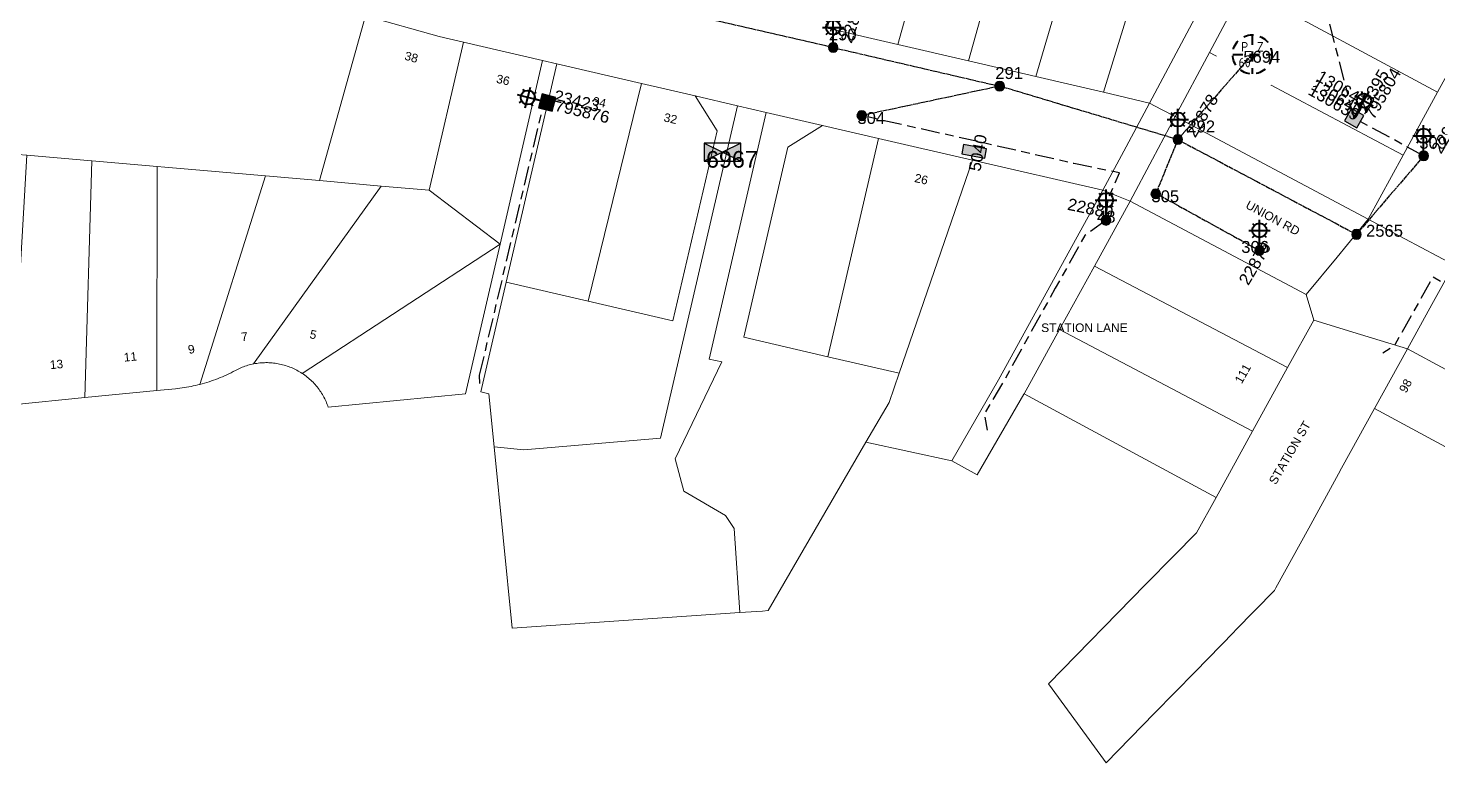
# Model space of a CAD drawing. Header units: metres. Extents: x 285841 to 287079, y 6262591 to 6263353.
# Drawn here: x 286156.9 to 286453.1, y 6262591.1 to 6262745.4 of the extents above; entities that cross this region are included whole.
import ezdxf
from ezdxf.enums import TextEntityAlignment as Align

# ---------------------------------------------------------------- set-up
doc = ezdxf.new("R2010")
doc.units = ezdxf.units.M
for name, pattern in [('Cable Exist OH', [1, 1, 0]), ('Cable Exist UG', [8.2, 4, -1.2, 1.8, -1.2]), ('Dash', [5, 3, -2])]:
    doc.linetypes.add(name, pattern=pattern)
doc.layers.get('0').update_dxf_attribs({"color": 6})
for name, color, linetype in [('_User SL', 2, 'Continuous'), ('Equip_SL_EXT', 7, 'Continuous'), ('Equip_SP_SL_EXT', 7, 'Continuous'), ('Sub_SP_EXT', 7, 'Continuous'), ('SupportsOH_SP_TR_HV_LV_SL_EXT', 7, 'Continuous'), ('SupportsUG_SP_LV_EXT', 7, 'Continuous'), ('SupportsUG_SP_LV_SL_EXT', 7, 'Continuous')]:
    doc.layers.add(name, color=color, linetype=linetype)
for name, color, linetype, lineweight in [('Cadastre Buildings_SP_EXT', 96, 'Continuous', 15), ('Cadastre Land Parcels_SP_EXT', 96, 'Continuous', 15), ('Cadastre Roads_SP_EXT', 54, 'Continuous', 15), ('Mains_LV_SL_EXT', 141, 'Continuous', 25)]:
    doc.layers.add(name, color=color, linetype=linetype, lineweight=lineweight)
doc.styles.add('COLUMN_LABEL', font='arial.ttf')
doc.styles.add('iecARIAL', font='arial.ttf', dxfattribs={"height": 2})
doc.styles.add('IESYMBOL1', font='isocp.shx')
doc.styles.add('POLE_LABEL', font='arial.ttf', dxfattribs={"height": 2})
doc.styles.add('SLCP_LABEL', font='arial.ttf', dxfattribs={"height": 3.5})
doc.styles.get("Standard").update_dxf_attribs({"font": 'arial.ttf'})

# ---------------------------------------------------------------- blocks, each defined once
blk = doc.blocks.new('SUB_PADMOUNT_EXT')
for points in [[(0, 0), (-3.84, 1.92), (-3.84, -1.92)], [(0, 0), (3.84, 1.92), (3.84, -1.92)]]:
    blk.add_hatch(color=256).paths.add_polyline_path(points)
for p, q in [((3.84, 1.92), (-3.84, -1.92)), ((-3.84, 1.92), (3.84, -1.92))]:
    blk.add_line(p, q)
blk.add_lwpolyline([(-3.84, -1.92), (3.84, -1.92), (3.84, 1.92), (-3.84, 1.92)], close=True)
for tag, height, flags, p in [('ASSET_NUM', 3.5, 8, (2, 2)), ('STREET_CODE', 0.2, 9, (1.5, 0)), ('CONSTRUCTED_VOLTAGE', 0.2, 9, (1.5, -0.2)), ('OPERATING_VOLTAGE', 0.2, 9, (1.5, -0.6)), ('ORIENTATION', 0.2, 9, (1.5, -0.8)), ('OWNED_BY', 0.2, 9, (1.5, -1)), ('OPERATED_BY', 0.2, 9, (1.5, -1.2)), ('SECONDARY_VOLTAGE', 0.2, 9, (1.5, -1.6)), ('STATE', 0.2, 9, (1.5, -1.8)), ('SUBSTATION_TYPE', 0.2, 9, (1.5, -2.2)), ('STREETNAME', 0.2, 9, (1.5, -3)), ('NO_PHASES', 0.2, 9, (1.5, -0.4)), ('MAINTAINED_BY', 0.2, 9, (1.5, -1.4)), ('PARENT', 0.2, 9, (1.5, -2)), ('USAGE', 0.2, 9, (1.5, -2.4)), ('LEGEND', 0.2, 9, (1.5, -2.6)), ('LOCATION', 0.2, 9, (1.5, -2.8)), ('SUBURB', 0.2, 9, (1.5, -3.2)), ('Z', 0.2, 1, (1.5, -3.6)), ('NOTES', 0.2, 9, (1.5, -3.4))]:
    blk.add_attdef(tag, text='', height=height, dxfattribs=dict(flags=flags)).set_placement(p, align=Align.MIDDLE_LEFT)
blk = doc.blocks.new('COLUMN_EXT')
blk.add_hatch(color=256).paths.add_polyline_path([(-1.49, 1.48), (-1.49, -1.49), (1.48, -1.49), (1.48, 1.48)])
blk.add_lwpolyline([(-1.49, -1.49), (1.48, -1.49), (1.48, 1.48), (-1.49, 1.48)], close=True)
for tag, height, style, flags, p in [('ASSET_NUM', 2.5, 'COLUMN_LABEL', 8, (2, 2)), ('STRUCTURE_PLANT_NUMBER', 0.2, 'POLE_LABEL', 9, (1.81, 0.03)), ('STREET_CODE', 0.2, 'COLUMN_LABEL', 9, (1.81, -0.2))]:
    blk.add_attdef(tag, text='', height=height, dxfattribs=dict(style=style, flags=flags)).set_placement(p, align=Align.MIDDLE_LEFT)
at = {"flags": 1}
blk.add_attdef('Z', (1.81, -2.35), '', height=0.2, dxfattribs=at)
at = {"flags": 9}
for tag, p in [('COLUMN_TYPE', (1.81, -0.4)), ('OWNED_BY', (1.81, -0.6)), ('STATE', (1.81, -0.8)), ('USAGE', (1.81, -1)), ('STREETNAME', (1.81, -1.6)), ('SUBURB', (1.81, -1.8)), ('LEGEND', (1.81, -1.2)), ('LOCATION', (1.81, -1.4)), ('NOTES', (1.81, -2))]:
    blk.add_attdef(tag, text='', height=0.2, dxfattribs=at).set_placement(p, align=Align.MIDDLE_LEFT)
blk = doc.blocks.new('PILLAR_EXT')
blk.add_hatch(color=256).paths.add_polyline_path([(-2.475, 0.99), (-2.475, -0.99), (2.475, -0.99), (2.475, 0.99)])
blk.add_lwpolyline([(-2.475, -0.99), (2.475, -0.99), (2.475, 0.99), (-2.475, 0.99)], close=True)
at = {"style": 'iecARIAL', "flags": 8}
blk.add_attdef('ASSET_NUM', (1.5, 3.5), '', height=2.5, dxfattribs=at)
for tag, p, flags in [('OWNED_BY', (0, -0.2), 9), ('STATE', (0, -0.4), 9), ('SUPPORT_TYPE', (0, -0.6), 9), ('STREETNAME', (0, -1.8), 9), ('SUBURB', (0, -2), 1), ('USAGE', (0, -0.8), 9), ('LEGEND', (0, -1), 9), ('LOCATION', (0, -1.2), 9), ('NOTES', (0, -1.4), 9), ('PARENT', (0, -1.6), 9)]:
    blk.add_attdef(tag, p, '', height=0.2, dxfattribs=dict(flags=flags))
blk = doc.blocks.new('SL_LANTERN_EXT')
at = {"lineweight": 40}
for p, q in [((0, 1.97), (0, 6.47)), ((-2.25, 4.22), (2.25, 4.22)), ((-1.46, 5.68), (-1.06, 5.28)), ((-1.46, 2.76), (-1.06, 3.16)), ((1.46, 5.68), (1.06, 5.28)), ((1.46, 2.76), (1.06, 3.16)), ((0, 0), (0, 2.72))]:
    blk.add_line(p, q, dxfattribs=at)
blk.add_circle((0, 4.22), 1.5, dxfattribs=at)
at = {"style": 'iecARIAL', "flags": 8}
blk.add_attdef('ASSET_NUM', (1.5, 1.5), '', height=2.5, dxfattribs=at)
for tag, p, height, flags in [('OPERATING_VOLTAGE', (0.98, -1.65), 0.2, 9), ('ORIENTATION', (0.98, -1.85), 0.2, 9), ('OWNED_BY', (0.98, -2.05), 0.2, 9), ('STATE', (0.98, -2.25), 0.2, 9), ('CONSTRUCTED_VOLTAGE', (0.98, -0.65), 0.2, 9), ('CONTROL_TYPE', (0.98, -0.85), 0.2, 9), ('LANTERN_PURPOSE', (0.98, -1.05), 0.2, 9), ('LANTERN_TYPE', (0.98, -1.25), 0.2, 9), ('NO_PHASES', (0.98, -1.45), 0.2, 9), ('USAGE', (0.98, -2.45), 0.2, 9), ('CEXIST', (0.98, -2.65), 0.2, 9), ('CNEW', (0.98, -2.85), 0.2, 9), ('CNUMBER', (0.98, -3.05), 0.2, 9), ('LNUMBER', (2.18, -3.25), 2.5, 8), ('CREMOVE', (0.98, -3.25), 0.2, 9), ('CREPLACE', (0.98, -3.45), 0.2, 9), ('LKINGHEIGHT', (0.98, -3.65), 0.2, 9), ('LBRACKET', (0.98, -3.85), 0.2, 9), ('LBRACKETVOCAB', (0.98, -4.05), 0.2, 9), ('LCATEGORY', (0.98, -4.25), 0.2, 9), ('LCHARGE1', (0.98, -4.45), 0.2, 9), ('LCHARGE1PERCENT', (0.98, -4.65), 0.2, 9), ('LCHARGE2', (0.98, -4.85), 0.2, 9), ('LCHARGE2PERCENT', (0.98, -5.05), 0.2, 9), ('LCHARGE3', (0.98, -5.25), 0.2, 9), ('LCHARGE3PERCENT', (0.98, -5.45), 0.2, 9), ('LEXIST', (0.98, -5.65), 0.2, 9), ('LLAMP', (0.98, -5.85), 0.2, 9), ('LLAMPVOCAB', (0.98, -6.05), 0.2, 9), ('LMAST', (0.98, -6.25), 0.2, 9), ('LMASTVOCAB', (0.98, -6.45), 0.2, 9), ('LNEW', (0.98, -6.65), 0.2, 9), ('LANTNUMBER', (0.98, -6.85), 0.2, 9), ('LOUTREACH', (0.98, -7.25), 0.2, 9), ('LOUTREACHVOCAB', (0.98, -7.45), 0.2, 9), ('LRATECODE', (0.98, -7.65), 0.2, 9), ('LREMOVE', (0.98, -7.85), 0.2, 9), ('LREPLACE', (0.98, -8.05), 0.2, 9), ('LTYPE', (0.98, -8.25), 0.2, 9), ('LTYPEVOCAB', (0.98, -8.45), 0.2, 9), ('LEGEND', (0.98, -8.65), 0.2, 9), ('LOCATION', (0.98, -8.85), 0.2, 9), ('NOTES', (0.98, -9.05), 0.2, 9), ('STREETNAME', (0.98, -9.25), 0.2, 9), ('SUBURB', (0.98, -9.45), 0.2, 1)]:
    blk.add_attdef(tag, p, '', height=height, dxfattribs=dict(flags=flags))
blk = doc.blocks.new('POLE_EXT')
blk.add_hatch(color=256).paths.add_polyline_path([(-1, 0, 1), (1, 0, 1)])
blk.add_lwpolyline([(-1, 0, 1), (1, 0, 1)], format="xyb", close=True)
at = {"flags": 8}
blk.add_attdef('pNumber', text='', height=2, dxfattribs=at).set_placement((3, 2.5), align=Align.MIDDLE_CENTER)
at = {"style": 'POLE_LABEL', "flags": 9}
for tag, p in [('STRUCTURE_PLANT_NUMBER', (1.35, 0.03)), ('STREET_CODE', (1.35, -0.2))]:
    blk.add_attdef(tag, text='', height=0.2, dxfattribs=at).set_placement(p, align=Align.MIDDLE_LEFT)
at = {"flags": 9}
for tag, p in [('OWNED_BY', (1.35, -0.4)), ('SPECIAL_USE', (1.35, -0.8)), ('STATE', (1.35, -1)), ('cLV', (1.35, -1.4)), ('hDepth', (1.35, -1.6)), ('hDia', (1.35, -1.8)), ('cHV', (1.35, -2)), ('PARENT', (1.35, -0.6)), ('USAGE', (1.35, -1.2)), ('LBRACKET', (1.35, -2.2)), ('LExisting', (1.35, -2.4)), ('LANTNUMBER', (1.35, -2.6)), ('LOther', (1.35, -2.8)), ('LRemove', (1.35, -3)), ('cLinedev', (1.35, -3.4)), ('pExisting', (1.35, -3.8)), ('pFooting', (1.35, -4.4)), ('pNew', (1.35, -4.6)), ('pRelocate', (1.35, -5)), ('pRemove', (1.35, -5.2)), ('pReplace', (1.35, -5.4)), ('pStay', (1.35, -5.6)), ('pType', (1.35, -5.8)), ('LEGEND', (1.35, -3.2)), ('LOCATION', (1.35, -3.6)), ('PFNUMBER', (1.35, -4)), ('NEWPFNUMBER', (1.35, -4.2)), ('cspan', (1.35, -6)), ('STREETNAME', (1.35, -6.2)), ('SUBURB', (1.35, -6.4)), ('OPERATED_BY', (1.36, -7.01)), ('NOTES', (1.35, -6.6)), ('MAINTAINED_BY', (1.36, -6.81))]:
    blk.add_attdef(tag, text='', height=0.2, dxfattribs=at).set_placement(p, align=Align.MIDDLE_LEFT)
at = {"flags": 1}
blk.add_attdef('Z', (1.35, -7.33), '', height=0.2, dxfattribs=at)
blk = doc.blocks.new('SLCP_ZELL_EXT')
blk.add_wipeout([(-0.24, 7.5), (-0.71, 7.47), (-1.17, 7.41), (-1.64, 7.32), (-2.09, 7.21), (-2.54, 7.06), (-2.98, 6.89), (-3.41, 6.69), (-3.82, 6.46), (-4.22, 6.21), (-4.6, 5.93), (-4.96, 5.63), (-5.31, 5.31), (-5.63, 4.96), (-5.93, 4.6), (-6.21, 4.22), (-6.46, 3.82), (-6.69, 3.41), (-6.89, 2.98), (-7.06, 2.54), (-7.21, 2.09), (-7.32, 1.64), (-7.41, 1.17), (-7.47, 0.71), (-7.5, 0.24), (-7.5, -0.24), (-7.47, -0.71), (-7.41, -1.17), (-7.32, -1.64), (-7.21, -2.09), (-7.06, -2.54), (-6.89, -2.98), (-6.69, -3.41), (-6.46, -3.82), (-6.21, -4.22), (-5.93, -4.6), (-5.63, -4.96), (-5.31, -5.31), (-4.96, -5.63), (-4.6, -5.93), (-4.22, -6.21), (-3.82, -6.46), (-3.41, -6.69), (-2.98, -6.89), (-2.54, -7.06), (-2.09, -7.21), (-1.64, -7.32), (-1.17, -7.41), (-0.71, -7.47), (-0.24, -7.5), (0.24, -7.5), (0.71, -7.47), (1.17, -7.41), (1.64, -7.32), (2.09, -7.21), (2.54, -7.06), (2.98, -6.89), (3.41, -6.69), (3.82, -6.46), (4.22, -6.21), (4.6, -5.93), (4.96, -5.63), (5.31, -5.31), (5.63, -4.96), (5.93, -4.6), (6.21, -4.22), (6.46, -3.82), (6.69, -3.41), (6.89, -2.98), (7.06, -2.54), (7.21, -2.09), (7.32, -1.64), (7.41, -1.17), (7.47, -0.71), (7.5, -0.24), (7.5, 0.24), (7.47, 0.71), (7.41, 1.17), (7.32, 1.64), (7.21, 2.09), (7.06, 2.54), (6.89, 2.98), (6.69, 3.41), (6.46, 3.82), (6.21, 4.22), (5.93, 4.6), (5.63, 4.96), (5.31, 5.31), (4.96, 5.63), (4.6, 5.93), (4.22, 6.21), (3.82, 6.46), (3.41, 6.69), (2.98, 6.89), (2.54, 7.06), (2.09, 7.21), (1.64, 7.32), (1.17, 7.41), (0.71, 7.47), (0.24, 7.5)])
at = {"linetype": 'Dash', "lineweight": 40, "ltscale": 0.7}
for p, q in [((0, 4.11), (0, -4.11)), ((-4.11, 0), (4.11, 0))]:
    blk.add_line(p, q, dxfattribs=at)
blk.add_circle((0, 0), 4.11, dxfattribs=at)
at = {"lineweight": 40, "style": 'IESYMBOL1'}
for s, p in [('P', (-1.6, 0)), ('Z', (1.7, 0)), ('60', (-1.61, -3.31))]:
    blk.add_text(s, height=2, dxfattribs=at).set_placement(p, align=Align.BOTTOM_CENTER)
at = {"style": 'SLCP_LABEL'}
for tag, height, flags, p in [('ASSET_NUM', 2.5, 8, (2, 2)), ('STREET_CODE', 0.2, 9, (0, -0.2))]:
    blk.add_attdef(tag, text='', height=height, dxfattribs=dict(at, flags=flags)).set_placement(p, align=Align.MIDDLE_LEFT)
at = {"flags": 1}
blk.add_attdef('Z', (0, 0), '', height=0.2, dxfattribs=at)
at = {"flags": 9}
for tag, p in [('CONSTRUCTED_VOLTAGE', (0, -0.4)), ('CONTROL_TYPE', (0, -0.6)), ('OPERATING_VOLTAGE', (0, -1)), ('ORIENTATION', (0, -1.2)), ('OWNED_BY', (0, -1.4)), ('STATE', (0, -2)), ('NO_PHASES', (0, -0.8)), ('USAGE', (0, -1.6)), ('LOCATION', (0, -1.8)), ('NOTES', (0, -2.2))]:
    blk.add_attdef(tag, text='', height=0.2, dxfattribs=at).set_placement(p, align=Align.MIDDLE_LEFT)

msp = doc.modelspace()

# ---------------------------------------------------------------- linework, layer by layer
at = {"layer": '_User SL', "linetype": 'Cable Exist OH', "flags": 128}
for points in [[(286326.04, 6262741.38), (286289.31, 6262749.77), (286251.75, 6262758.34)], [(286326.04, 6262741.38), (286361.01, 6262733.26)], [(286361.01, 6262733.26), (286332.04, 6262727.07)], [(286398.45, 6262722.04), (286361.01, 6262733.26)], [(286398.45, 6262722.04), (286393.85, 6262710.75), (286415.6, 6262698.74)], [(286398.45, 6262722.04), (286435.99, 6262702.13)], [(286450.1, 6262718.62), (286435.99, 6262702.13)]]:
    msp.add_lwpolyline(points, dxfattribs=at)
at = {"layer": '_User SL', "linetype": 'Cable Exist UG', "flags": 128}
for points in [[(286435.48, 6262726.55), (286427.98, 6262755.49), (286429.59, 6262759.66)], [(286383.36, 6262705.09), (286383.76, 6262709.53), (286386.21, 6262715.02), (286376.6, 6262717), (286357.61, 6262721.34), (286332.04, 6262727.07)], [(286450.1, 6262718.62), (286435.48, 6262726.55)], [(286383.36, 6262705.09), (286378.88, 6262701.86), (286372.71, 6262690.83), (286361.95, 6262671.42), (286357.78, 6262664.34), (286358.37, 6262661.02)], [(286472.78, 6262682.79), (286470.83, 6262682.7), (286452.03, 6262693.14), (286443.93, 6262678.71), (286441.49, 6262677.14)]]:
    msp.add_lwpolyline(points, dxfattribs=at)
at = {"layer": 'Cadastre Buildings_SP_EXT', "linetype": 'Continuous'}
for points in [[(286305.93, 6262729.16), (286297.07, 6262731.22), (286301.63, 6262723.9), (286292.35, 6262683.95), (286274.55, 6262688.09), (286257.32, 6262692.08), (286251.98, 6262669.02), (286253.71, 6262668.62), (286254.81, 6262657.51), (286261.01, 6262656.87), (286289.73, 6262659.32), (286305.93, 6262729.16)], [(286302.65, 6262675.32), (286299.97, 6262675.94), (286311.97, 6262727.76), (286305.93, 6262729.16), (286289.73, 6262659.32), (286261.01, 6262656.87), (286254.81, 6262657.51), (286258.59, 6262619.37), (286306.45, 6262622.67), (286305.23, 6262640.31), (286303.41, 6262643.07), (286294.67, 6262648.15), (286292.87, 6262654.94), (286302.65, 6262675.32)], [(286311.22, 6262623), (286312.36, 6262623.08), (286332.92, 6262658.44), (286337.78, 6262666.8), (286339.89, 6262672.94), (286324.94, 6262676.41), (286307.23, 6262680.51), (286316.48, 6262720.46), (286323.8, 6262725.02), (286311.97, 6262727.76), (286299.97, 6262675.94), (286302.65, 6262675.32), (286292.87, 6262654.94), (286294.67, 6262648.15), (286303.41, 6262643.07), (286305.23, 6262640.31), (286306.45, 6262622.67), (286311.22, 6262623)], [(286335.57, 6262722.29), (286323.8, 6262725.02), (286316.48, 6262720.46), (286307.23, 6262680.51), (286324.94, 6262676.41), (286335.57, 6262722.29)], [(286360.75, 6262671.56), (286382.71, 6262711.38), (286355.28, 6262717.72), (286339.89, 6262672.94), (286337.78, 6262666.8), (286332.92, 6262658.44), (286350.94, 6262654.52), (286360.75, 6262671.56)], [(286427.01, 6262684.09), (286425.41, 6262689.47), (286388.47, 6262709.08), (286380.97, 6262695.48), (286421.52, 6262674.15), (286427.01, 6262684.09)], [(286248.76, 6262668.62), (286256.04, 6262700.04), (286214.48, 6262672.92), (286214.75, 6262672.74), (286215.02, 6262672.55), (286215.28, 6262672.35), (286215.54, 6262672.15), (286215.79, 6262671.94), (286216.04, 6262671.73), (286216.28, 6262671.51), (286216.52, 6262671.28), (286216.75, 6262671.05), (286216.97, 6262670.82), (286217.19, 6262670.57), (286217.41, 6262670.33), (286217.61, 6262670.08), (286217.82, 6262669.82), (286218.01, 6262669.56), (286218.2, 6262669.29), (286218.39, 6262669.02), (286218.56, 6262668.75), (286218.73, 6262668.47), (286218.9, 6262668.18), (286219.05, 6262667.9), (286219.2, 6262667.61), (286219.34, 6262667.31), (286219.48, 6262667.02), (286219.61, 6262666.72), (286219.73, 6262666.41), (286219.84, 6262666.11), (286219.95, 6262665.8), (286248.76, 6262668.62)], [(286414.13, 6262660.77), (286373.58, 6262682.11), (286366.13, 6262668.62), (286406.47, 6262646.88), (286414.13, 6262660.77)]]:
    msp.add_lwpolyline(points, close=True, dxfattribs=at)
at = {"layer": 'Cadastre Land Parcels_SP_EXT', "linetype": 'Continuous'}
for points in [[(286353.63, 6262792.22), (286338.81, 6262795.77), (286324.75, 6262745.46), (286339.6, 6262742.01), (286353.63, 6262792.22)], [(286354.45, 6262738.57), (286339.6, 6262742.01), (286353.63, 6262792.22), (286368.45, 6262788.66), (286354.45, 6262738.57)], [(286383.27, 6262785.11), (286368.45, 6262788.66), (286354.45, 6262738.57), (286368.64, 6262735.28), (286383.27, 6262785.11)], [(286398.09, 6262781.55), (286383.27, 6262785.11), (286368.64, 6262735.28), (286382.84, 6262731.99), (286398.09, 6262781.55)], [(286417.65, 6262776.86), (286398.09, 6262781.55), (286382.84, 6262731.99), (286392.48, 6262729.71), (286417.65, 6262776.86)], [(286405.07, 6262740.36), (286412.31, 6262753.92), (286419.56, 6262767.51), (286423.77, 6262775.39), (286421.29, 6262775.99), (286417.65, 6262776.86), (286392.48, 6262729.71), (286395.03, 6262728.36), (286397.86, 6262726.86), (286405.07, 6262740.36)], [(286227.74, 6262748.01), (286211.59, 6262752.52), (286196.91, 6262756.62), (286182.23, 6262760.72), (286167.55, 6262764.81), (286152.87, 6262768.91), (286138.19, 6262773.01), (286125.88, 6262728.96), (286123.83, 6262721.63), (286130.82, 6262721.02), (286139.28, 6262720.28), (286144.28, 6262719.85), (286154.73, 6262718.93), (286156.63, 6262718.77), (286170.19, 6262717.59), (286170.3, 6262717.58), (286183.97, 6262716.38), (286185.64, 6262716.24), (286201.09, 6262714.89), (286206.74, 6262714.39), (286218.08, 6262713.41), (286227.74, 6262748.01)], [(286460.4, 6262745.48), (286419.56, 6262767.51), (286412.31, 6262753.92), (286453.03, 6262731.99), (286460.4, 6262745.48)], [(286453.03, 6262731.99), (286412.31, 6262753.92), (286405.07, 6262740.36), (286445.82, 6262718.77), (286453.03, 6262731.99)], [(286248.35, 6262742.51), (286243.26, 6262743.68), (286227.74, 6262748.01), (286218.08, 6262713.41), (286231.04, 6262712.27), (286241.15, 6262711.39), (286248.35, 6262742.51)], [(286264.98, 6262738.65), (286248.35, 6262742.51), (286241.15, 6262711.39), (286256.04, 6262700.04), (286264.98, 6262738.65)], [(286285.78, 6262733.83), (286267.95, 6262737.96), (286257.32, 6262692.08), (286274.55, 6262688.09), (286285.78, 6262733.83)], [(286445.82, 6262718.77), (286405.07, 6262740.36), (286397.86, 6262726.86), (286438.45, 6262705.29), (286445.82, 6262718.77)], [(286301.63, 6262723.9), (286297.07, 6262731.22), (286285.78, 6262733.83), (286274.55, 6262688.09), (286292.35, 6262683.95), (286301.63, 6262723.9)], [(286355.28, 6262717.72), (286335.57, 6262722.29), (286324.94, 6262676.41), (286339.89, 6262672.94), (286355.28, 6262717.72)], [(286168.78, 6262667.83), (286170.3, 6262717.58), (286170.19, 6262717.59), (286156.63, 6262718.77), (286153.62, 6262666.34), (286168.78, 6262667.83)], [(286183.95, 6262669.32), (286183.97, 6262716.38), (286170.3, 6262717.58), (286168.78, 6262667.83), (286183.95, 6262669.32)], [(286187.84, 6262669.7), (286188.31, 6262669.75), (286188.79, 6262669.8), (286189.26, 6262669.87), (286189.73, 6262669.94), (286190.2, 6262670.01), (286190.67, 6262670.1), (286191.14, 6262670.19), (286191.6, 6262670.28), (286192.07, 6262670.39), (286192.53, 6262670.5), (286192.99, 6262670.61), (286206.74, 6262714.39), (286201.09, 6262714.89), (286185.64, 6262716.24), (286183.97, 6262716.38), (286183.95, 6262669.32), (286187.84, 6262669.7)], [(286193.48, 6262670.74), (286193.96, 6262670.88), (286194.44, 6262671.02), (286194.91, 6262671.18), (286195.39, 6262671.33), (286195.86, 6262671.5), (286196.33, 6262671.67), (286196.8, 6262671.85), (286197.26, 6262672.04), (286197.72, 6262672.23), (286198.18, 6262672.43), (286198.64, 6262672.64), (286199.09, 6262672.85), (286199.54, 6262673.07), (286199.98, 6262673.3), (286200.43, 6262673.54), (286200.71, 6262673.68), (286200.99, 6262673.82), (286201.27, 6262673.96), (286201.56, 6262674.08), (286201.86, 6262674.2), (286202.15, 6262674.32), (286202.45, 6262674.42), (286202.75, 6262674.52), (286203.05, 6262674.62), (286203.35, 6262674.7), (286203.66, 6262674.78), (286203.97, 6262674.85), (286204.27, 6262674.92), (286231.04, 6262712.27), (286218.08, 6262713.41), (286206.74, 6262714.39), (286192.99, 6262670.61), (286193.48, 6262670.74)], [(286256.04, 6262700.04), (286241.15, 6262711.39), (286231.04, 6262712.27), (286204.27, 6262674.92), (286204.59, 6262674.98), (286204.91, 6262675.03), (286205.23, 6262675.07), (286205.55, 6262675.11), (286205.87, 6262675.14), (286206.2, 6262675.16), (286206.52, 6262675.17), (286206.84, 6262675.18), (286207.17, 6262675.18), (286207.49, 6262675.17), (286207.81, 6262675.15), (286208.14, 6262675.13), (286208.46, 6262675.1), (286208.78, 6262675.06), (286209.1, 6262675.01), (286209.42, 6262674.95), (286209.73, 6262674.89), (286210.05, 6262674.82), (286210.36, 6262674.75), (286210.68, 6262674.66), (286210.99, 6262674.57), (286211.29, 6262674.47), (286211.6, 6262674.36), (286211.9, 6262674.25), (286212.2, 6262674.13), (286212.5, 6262674), (286212.79, 6262673.87), (286213.08, 6262673.73), (286213.37, 6262673.58), (286213.65, 6262673.42), (286213.93, 6262673.26), (286214.21, 6262673.09), (286214.48, 6262672.92), (286256.04, 6262700.04)], [(286421.52, 6262674.15), (286380.97, 6262695.48), (286373.58, 6262682.11), (286414.13, 6262660.77), (286421.52, 6262674.15)], [(286486.94, 6262656.39), (286446.69, 6262678.07), (286439.78, 6262665.52), (286479.98, 6262643.86), (286480.02, 6262643.84), (286483.71, 6262650.53), (286486.94, 6262656.39)]]:
    msp.add_lwpolyline(points, close=True, dxfattribs=at)
at = {"layer": 'Cadastre Roads_SP_EXT', "linetype": 'Continuous'}
for points in [[(286490.62, 6262757.78), (286490.88, 6262758.66), (286482.1, 6262760.42), (286469.89, 6262762.87), (286460.4, 6262745.48), (286453.03, 6262731.99), (286445.82, 6262718.77), (286438.45, 6262705.29), (286446.12, 6262701.21), (286456.42, 6262695.72), (286490.62, 6262757.78)], [(286431.92, 6262697.36), (286438.45, 6262705.29), (286397.86, 6262726.86), (286393.15, 6262717.94), (286388.47, 6262709.08), (286425.41, 6262689.47), (286431.92, 6262697.36)], [(286366.09, 6262668.54), (286366.13, 6262668.62), (286373.58, 6262682.11), (286380.97, 6262695.48), (286388.47, 6262709.08), (286385.6, 6262710.23), (286382.71, 6262711.38), (286360.75, 6262671.56), (286350.94, 6262654.52), (286356.31, 6262651.59), (286366.09, 6262668.54)], [(286496.66, 6262673.99), (286496.17, 6262674.26), (286456.42, 6262695.72), (286451.81, 6262687.36), (286446.69, 6262678.07), (286486.94, 6262656.39), (286496.66, 6262673.99)], [(286393.54, 6262601.51), (286402.06, 6262610.23), (286410.24, 6262618.59), (286410.59, 6262618.95), (286418.73, 6262627.28), (286419.06, 6262627.89), (286425.97, 6262640.43), (286432.22, 6262651.79), (286432.87, 6262652.98), (286439.78, 6262665.52), (286446.69, 6262678.07), (286436.85, 6262681.08), (286427.01, 6262684.09), (286421.52, 6262674.15), (286414.13, 6262660.77), (286406.47, 6262646.88), (286402.36, 6262639.45), (286397.58, 6262634.57), (286391.67, 6262628.55), (286371.25, 6262607.7), (286377.34, 6262599.38), (286383.39, 6262591.11), (286393.54, 6262601.51)]]:
    msp.add_lwpolyline(points, close=True, dxfattribs=at)
msp.add_lwpolyline([(286227.74, 6262748.01), (286243.26, 6262743.68), (286248.35, 6262742.51), (286264.98, 6262738.65), (286267.95, 6262737.96), (286285.78, 6262733.83), (286297.07, 6262731.22), (286305.93, 6262729.16), (286311.97, 6262727.76), (286323.8, 6262725.02), (286335.57, 6262722.29), (286355.28, 6262717.72), (286382.71, 6262711.38), (286387.58, 6262720.52), (286387.58, 6262720.52), (286392.48, 6262729.71), (286382.84, 6262731.99), (286368.64, 6262735.28), (286354.45, 6262738.57), (286339.6, 6262742.01), (286324.75, 6262745.46)], dxfattribs=at)
at = {"layer": 'Mains_LV_SL_EXT', "linetype": 'Cable Exist UG'}
msp.add_lwpolyline([(286251.81, 6262670.81), (286251.76, 6262672.57), (286265.01, 6262728.6), (286265.96, 6262729.81)], dxfattribs=at)

# ---------------------------------------------------------------- block references
at = {"layer": 'Equip_SP_SL_EXT'}
ref = msp.add_blockref('SL_LANTERN_EXT', (286326.04, 6262741.38), dxfattribs=at)
ref.add_attrib('ASSET_NUM', '22877', dxfattribs={"layer": '0', "height": 2.5, "rotation": 72.1436, "style": 'iecARIAL'}).set_placement((286327.54, 6262742.88), align=Align.TOP_LEFT)
ref = msp.add_blockref('SL_LANTERN_EXT', (286435.48, 6262726.55), dxfattribs=dict(at, rotation=330.3534721121292))
ref.add_attrib('ASSET_NUM', '130641', dxfattribs={"layer": '0', "height": 2.5, "rotation": 329.5935, "style": 'iecARIAL'}).set_placement((286436.98, 6262728.05), align=Align.BOTTOM_RIGHT)
ref = msp.add_blockref('SL_LANTERN_EXT', (286435.48, 6262726.55), dxfattribs=dict(at, rotation=330.3534721121292))
ref.add_attrib('ASSET_NUM', '23395', dxfattribs={"layer": '0', "height": 2.5, "rotation": 59.9479, "style": 'iecARIAL'}).set_placement((286436.98, 6262728.05), align=Align.MIDDLE_LEFT)
ref = msp.add_blockref('SL_LANTERN_EXT', (286265.96, 6262729.81), dxfattribs=dict(at, rotation=75.41034039867316))
ref.add_attrib('ASSET_NUM', '23423', dxfattribs={"layer": '0', "height": 2.5, "rotation": 346.4986, "style": 'iecARIAL'}).set_placement((286267.46, 6262731.31), align=Align.MIDDLE_LEFT)
ref = msp.add_blockref('SL_LANTERN_EXT', (286398.45, 6262722.04), dxfattribs=at)
ref.add_attrib('ASSET_NUM', '22878', dxfattribs={"layer": '0', "height": 2.5, "rotation": 59.2216, "style": 'iecARIAL'}).set_placement((286399.95, 6262723.54), align=Align.TOP_LEFT)
ref = msp.add_blockref('SL_LANTERN_EXT', (286435.48, 6262726.55), dxfattribs=dict(at, rotation=330.3534721121292))
ref.add_attrib('ASSET_NUM', '130639', dxfattribs={"layer": '0', "height": 2.5, "rotation": 330.3535, "style": 'iecARIAL'}).set_placement((286436.98, 6262728.05), align=Align.TOP_RIGHT)
ref = msp.add_blockref('SL_LANTERN_EXT', (286435.48, 6262726.55), dxfattribs=dict(at, rotation=330.3534721121292))
ref.add_attrib('ASSET_NUM', '130640', dxfattribs={"layer": '0', "height": 2.5, "rotation": 330.3535, "style": 'iecARIAL'}).set_placement((286436.98, 6262728.05), align=Align.MIDDLE_RIGHT)
ref = msp.add_blockref('SL_LANTERN_EXT', (286450.1, 6262718.62), dxfattribs=at)
ref.add_attrib('ASSET_NUM', '22915', dxfattribs={"layer": '0', "height": 2.5, "rotation": 59.9479, "style": 'iecARIAL'}).set_placement((286451.6, 6262720.12), align=Align.TOP_LEFT)
ref = msp.add_blockref('SL_LANTERN_EXT', (286383.36, 6262705.09), dxfattribs=at)
ref.add_attrib('ASSET_NUM', '22889', dxfattribs={"layer": '0', "height": 2.5, "rotation": 348.4083, "style": 'iecARIAL'}).set_placement((286384.86, 6262706.59), align=Align.MIDDLE_RIGHT)
ref = msp.add_blockref('SL_LANTERN_EXT', (286415.6, 6262698.74), dxfattribs=at)
ref.add_attrib('ASSET_NUM', '22879', dxfattribs={"layer": '0', "height": 2.5, "rotation": 59.5391, "style": 'iecARIAL'}).set_placement((286417.1, 6262700.24), align=Align.MIDDLE_RIGHT)
at = {"layer": 'Sub_SP_EXT'}
ref = msp.add_blockref('SUB_PADMOUNT_EXT', (286302.76, 6262719.39), dxfattribs=at)
ref.add_attrib('ASSET_NUM', '6967', dxfattribs={"layer": '0', "height": 3.5}).set_placement((286304.76, 6262719.64), align=Align.TOP_CENTER)
at = {"layer": 'SupportsOH_SP_TR_HV_LV_SL_EXT'}
ref = msp.add_blockref('POLE_EXT', (286326.04, 6262741.38), dxfattribs=at)
ref.add_attrib('ASSET_NUM', '290', dxfattribs={"layer": '0', "height": 2.5, "style": 'POLE_LABEL'}).set_placement((286328.04, 6262742.13), align=Align.BOTTOM_CENTER)
ref = msp.add_blockref('POLE_EXT', (286361.01, 6262733.26), dxfattribs=at)
ref.add_attrib('ASSET_NUM', '291', dxfattribs={"layer": '0', "height": 2.5, "style": 'POLE_LABEL'}).set_placement((286363.01, 6262734.01), align=Align.BOTTOM_CENTER)
ref = msp.add_blockref('POLE_EXT', (286332.04, 6262727.07), dxfattribs=at)
ref.add_attrib('ASSET_NUM', '304', dxfattribs={"layer": '0', "height": 2.5, "rotation": 359.9472, "style": 'POLE_LABEL'}).set_placement((286334.04, 6262727.82), align=Align.TOP_CENTER)
ref = msp.add_blockref('POLE_EXT', (286398.45, 6262722.04), dxfattribs=at)
ref.add_attrib('ASSET_NUM', '292', dxfattribs={"layer": '0', "height": 2.5, "rotation": 0.0161, "style": 'POLE_LABEL'}).set_placement((286400.45, 6262722.79), align=Align.BOTTOM_LEFT)
ref = msp.add_blockref('POLE_EXT', (286450.1, 6262718.62), dxfattribs=at)
ref.add_attrib('ASSET_NUM', '309', dxfattribs={"layer": '0', "height": 2.5, "rotation": 0.0512, "style": 'POLE_LABEL'}).set_placement((286452.1, 6262719.37), align=Align.BOTTOM_CENTER)
ref = msp.add_blockref('POLE_EXT', (286393.81, 6262710.63), dxfattribs=at)
ref.add_attrib('ASSET_NUM', '305', dxfattribs={"layer": '0', "height": 2.5, "rotation": 0.0559, "style": 'POLE_LABEL'}).set_placement((286395.81, 6262711.38), align=Align.TOP_CENTER)
ref = msp.add_blockref('POLE_EXT', (286383.36, 6262705.09), dxfattribs=at)
ref.add_attrib('ASSET_NUM', '48', dxfattribs={"layer": '0', "height": 2.5, "style": 'POLE_LABEL'}).set_placement((286385.36, 6262705.84), align=Align.MIDDLE_RIGHT)
ref = msp.add_blockref('POLE_EXT', (286435.99, 6262702.13), dxfattribs=at)
ref.add_attrib('ASSET_NUM', '2565', dxfattribs={"layer": '0', "height": 2.5, "style": 'POLE_LABEL'}).set_placement((286437.99, 6262702.88), align=Align.MIDDLE_LEFT)
ref = msp.add_blockref('POLE_EXT', (286415.6, 6262698.74), dxfattribs=at)
ref.add_attrib('ASSET_NUM', '306', dxfattribs={"layer": '0', "height": 2.5, "rotation": 0.0605, "style": 'POLE_LABEL'}).set_placement((286417.6, 6262699.49), align=Align.MIDDLE_RIGHT)
at = {"layer": 'SupportsUG_SP_LV_EXT'}
ref = msp.add_blockref('PILLAR_EXT', (286355.65, 6262719.58), dxfattribs=dict(at, rotation=349.2767858761177))
ref.add_attrib('ASSET_NUM', '5040', dxfattribs={"layer": '0', "height": 2.5, "rotation": 79.313, "style": 'iecARIAL'}).set_placement((286357.15, 6262723.08), align=Align.MIDDLE_RIGHT)
at = {"layer": 'SupportsUG_SP_LV_SL_EXT'}
ref = msp.add_blockref('COLUMN_EXT', (286435.48, 6262726.55), dxfattribs=dict(at, rotation=330.3534721121292))
ref.add_attrib('ASSET_NUM', '795804', dxfattribs={"layer": '0', "height": 2.5, "rotation": 59.9479, "style": 'COLUMN_LABEL'}).set_placement((286437.48, 6262727.3), align=Align.TOP_LEFT)
ref = msp.add_blockref('COLUMN_EXT', (286265.96, 6262729.81), dxfattribs=dict(at, rotation=75.41034039867316))
ref.add_attrib('ASSET_NUM', '795876', dxfattribs={"layer": '0', "height": 2.5, "rotation": 346.5645, "style": 'COLUMN_LABEL'}).set_placement((286267.96, 6262730.56), align=Align.TOP_LEFT)

# ---------------------------------------------------------------- texts
at = {"layer": 'Cadastre Land Parcels_SP_EXT'}
for s, rotation, p in [('38', 344.4643, (286235.83, 6262738.87)), ('36', 347.3812, (286255.12, 6262734)), ('34', 347.6158, (286275.36, 6262729.31)), ('32', 347.4118, (286290.3, 6262725.89)), ('26', 347.2992, (286342.99, 6262713.16)), ('7', 6.1237, (286201.75, 6262679.68)), ('5', 347.1088, (286215.91, 6262680.36)), ('9', 12.1872, (286190.69, 6262676.98)), ('13', 5.4152, (286161.54, 6262673.79)), ('11', 5.5003, (286177.06, 6262675.38)), ('111', 60.496, (286411.86, 6262670.6)), ('98', 61.4889, (286446.41, 6262668.66))]:
    msp.add_text(s, height=1.8, rotation=rotation, dxfattribs=at).set_placement(p)
at = {"layer": 'Cadastre Roads_SP_EXT'}
for s, rotation, p in [('UNION RD', 331.44, (286412.53, 6262707.75)), ('STATION ST', 59.899, (286419.03, 6262649.4))]:
    msp.add_text(s, height=1.8, rotation=rotation, dxfattribs=at).set_placement(p)
msp.add_text('STATION LANE', height=1.8, dxfattribs=at).set_placement((286369.74, 6262681.61))

# ---------------------------------------------------------------- next in the draw order: block references
at = {"layer": 'Equip_SL_EXT'}
ref = msp.add_blockref('SLCP_ZELL_EXT', (286414.09, 6262739.93), dxfattribs=at)
ref.add_attrib('ASSET_NUM', '5694', dxfattribs={"layer": '0', "height": 2.5, "style": 'SLCP_LABEL'}).set_placement((286416.09, 6262740.68), align=Align.TOP_CENTER)

# ---------------------------------------------------------------- next in the draw order: linework, layer by layer
at = {"layer": '_User SL', "linetype": 'Cable Exist OH', "flags": 128}
msp.add_lwpolyline([(286414.09, 6262739.93), (286398.45, 6262722.04)], dxfattribs=at)

doc.saveas('drawing.dxf')
